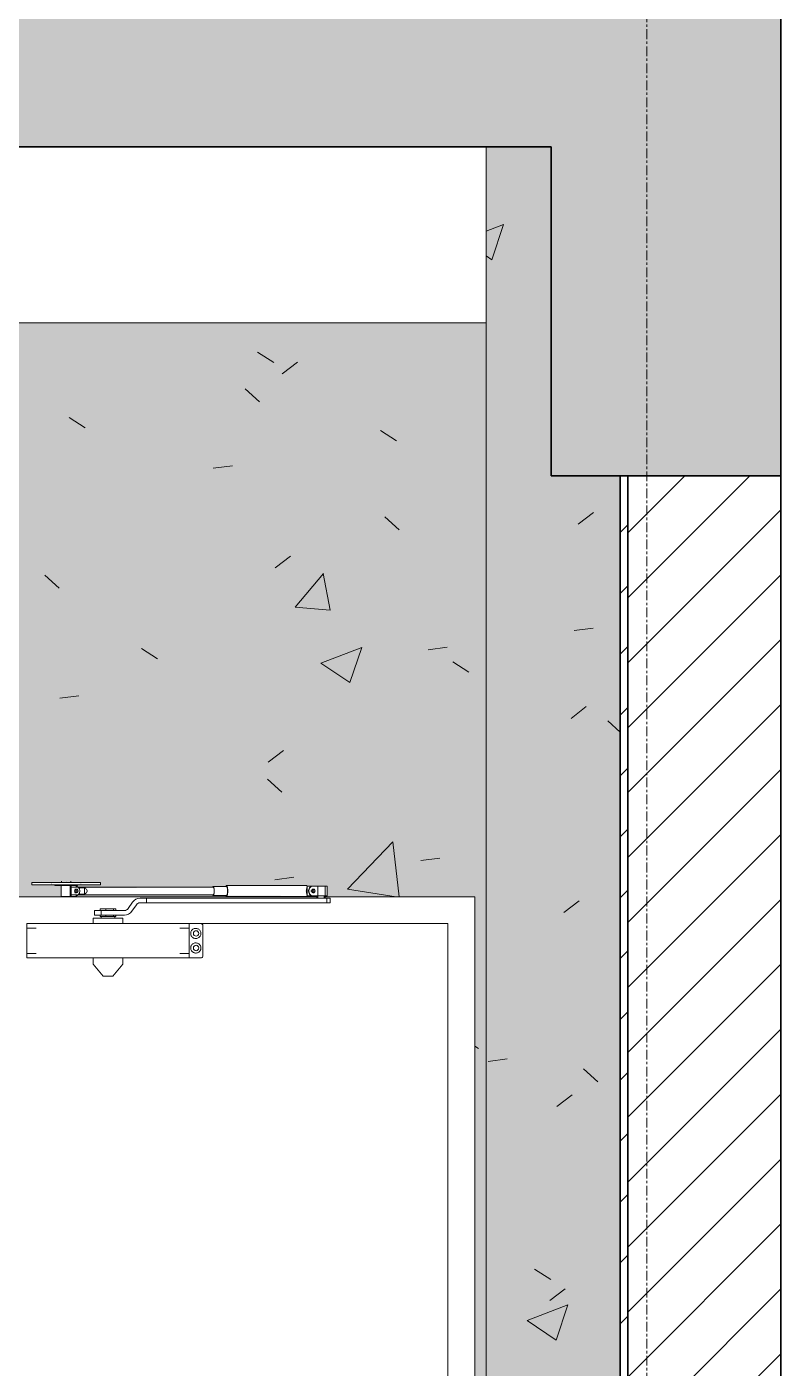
# Model space of a CAD drawing. Header units: millimetres. Extents: x 75584 to 159459, y -5075 to 34550.
# Drawn here: x 151533 to 152521, y 7184 to 8937 of the extents above; entities that cross this region are included whole.
import ezdxf

# ---------------------------------------------------------------- set-up
doc = ezdxf.new("R2010")
doc.units = ezdxf.units.MM
doc.linetypes.add('Grid Line', pattern=[22.225, 12.7, -3.175, 3.175, -3.175])
for name, color, linetype, lineweight in [('0-3', 10, 'Continuous', 5), ('A-DETL-GENF-2', 254, 'Continuous', 18), ('A-DETL-MEDM', 33, 'Continuous', 35), ('A-DOOR', 31, 'Continuous', 18), ('A-DOOR-FRAM-1', 31, 'Continuous', 18), ('A-WALL-2', 250, 'Continuous', 35), ('A-WALL-PATT-1', 111, 'Continuous', 18), ('I-WALL', 2, 'Continuous', 18), ('S-BEAM-2', 7, 'Continuous', 18), ('S-GRID-1', 1, 'Grid Line', 9)]:
    doc.layers.add(name, color=color, linetype=linetype, lineweight=lineweight)
pattern_1 = [(50, (149415.25, 15725), (546.553, -47.817), [57.15, -628.65]), (355, (149415.25, 15725), (-105.728, 573.17), [45.72, -502.92]), (100.451, (149460.8, 15721), (440.828, 525.35), [48.57, -534.27]), (46.184, (149415.25, 15877.4), (813.237, -126.13), [85.725, -942.975]), (96.636, (149483, 15866.9), (712.21, 742.28), [72.855, -801.405]), (351.184, (149415.25, 15877.4), (712.215, 742.276), [68.58, -754.38]), (21, (149491.45, 15839.3), (454.843, -306.796), [57.15, -628.65]), (326, (149491.45, 15839.3), (185.406, 552.564), [45.72, -502.92]), (71.451, (149529.35, 15813.73), (640.25, 245.764), [48.57, -534.27]), (37.5, (149415.25, 15725), (9.2664, 253.665), [25.146, -471.678, 25.146, -485.394, -504.825]), (37.5, (149415.25, 15725), (9.2664, 253.665), [-1007.364, 25.146, -479.679]), (7.5, (149415.25, 15725), (200.4594, 300.5414), [25.146, -265.938, 25.146, -460.248, -192.405]), (7.5, (149415.25, 15725), (200.4594, 300.5414), [-776.478, 25.146, -167.259]), (327.5, (149245.32, 15725), (406.773, -17.1864), [25.146, -165.354, 25.146, -569.214, -788.67]), (327.5, (149245.32, 15725), (406.773, -17.1864), [-784.86, 25.146, -763.524]), (317.5, (149169.12, 15725), (444.388, 76.28), [25.146, -222.504, 25.146, -369.57, -560.07]), (317.5, (149169.12, 15725), (444.388, 76.28), [-642.366, 25.146, -534.924])]

# ---------------------------------------------------------------- blocks, each defined once
blk = doc.blocks.new('NCV_TKTC_KET CAU_rvt-6-TKCS_THANG BỘ TB3 - MẶT CẮT')
at = {"layer": 'S-BEAM-2'}
blk.add_line((81587.6, 8550), (83342.6, 8550), dxfattribs=at)
blk = doc.blocks.new('FD_01 - FD_01-1200x2200mm-1787918-TKCS_THANG BỘ TB3 - MẶT CẮT')
at = {"layer": 'A-DOOR'}
for p, q in [((82748.7, 7818.5), (82748.7, 7815.5)), ((82748.7, 7818.5), (82749.2, 7818.5)), ((82749.2, 7818.5), (82768.4, 7818.5)), ((82768.4, 7818.5), (82768.7, 7818.5)), ((82768.8, 7818.5), (82774, 7818.5)), ((82774, 7818.5), (82775.1, 7818.5)), ((82775.1, 7818.5), (82791.6, 7818.5)), ((82787.7, 7820.3), (82787.7, 7818.5)), ((82791.6, 7818.5), (82795.9, 7818.5)), ((82793.7, 7820.3), (82793.7, 7820.3)), ((82793.7, 7820.3), (82793.7, 7820.3)), ((82795.9, 7818.5), (82812.4, 7818.5)), ((82799.7, 7818.5), (82799.7, 7820.3)), ((82812.4, 7818.5), (82813.5, 7818.5)), ((82813.5, 7818.5), (82818.7, 7818.5)), ((82818.8, 7818.5), (82819.1, 7818.5)), ((82819.1, 7818.5), (82838.3, 7818.5)), ((82838.3, 7818.5), (82838.7, 7818.5)), ((82838.7, 7815.5), (82838.7, 7818.5)), ((82748.7, 7815.5), (82749.2, 7815.5)), ((82749.2, 7815.5), (82768.4, 7815.5)), ((82768.4, 7815.5), (82768.7, 7815.5)), ((82768.8, 7815.5), (82774, 7815.5)), ((82774, 7815.5), (82775.1, 7815.5)), ((82775.1, 7815.5), (82791.6, 7815.5)), ((82778.7, 7815.5), (82778.7, 7814.5)), ((82780.7, 7814.5), (82778.7, 7814.5)), ((82778.7, 7814.5), (82780.7, 7814.5)), ((82787.5, 7814.5), (82780.7, 7814.5)), ((82787.2, 7814.5), (82787.2, 7800.5)), ((82787.3, 7814.5), (82787.5, 7814.5)), ((82787.5, 7814.5), (82799, 7814.5)), ((82788.7, 7815.5), (82788.7, 7814.5)), ((82791.6, 7815.5), (82795.9, 7815.5)), ((82795.9, 7815.5), (82812.4, 7815.5)), ((82798.7, 7814.5), (82798.7, 7815.5)), ((82799, 7814.5), (82804.7, 7814.5)), ((82799, 7814.5), (82799, 7800.5)), ((82985.7, 7812.5), (82799.3, 7812.5)), ((82799.3, 7802.5), (82985.7, 7802.5)), ((82800.2, 7800.5), (82800.2, 7814.5)), ((82806.7, 7814.5), (82804.7, 7814.5)), ((82808.7, 7814.5), (82806.7, 7814.5)), ((82806.7, 7814.5), (82808.7, 7814.5)), ((82808.7, 7814.5), (82808.7, 7815.5)), ((82810.9, 7811.5), (82817.8, 7811.5)), ((82817.8, 7803.5), (82810.9, 7803.5)), ((82812.4, 7815.5), (82813.5, 7815.5)), ((82813.5, 7815.5), (82818.7, 7815.5)), ((82817.8, 7803.5), (82817.8, 7811.5)), ((82818.8, 7815.5), (82819.1, 7815.5)), ((82819.1, 7815.5), (82838.3, 7815.5)), ((82838.3, 7815.5), (82838.7, 7815.5)), ((83003.1, 7813.5), (82985.7, 7813.5)), ((82985.7, 7801.5), (83003.1, 7801.5)), ((83107.8, 7814.5), (83003.1, 7814.5)), ((83108.6, 7814), (83115.5, 7814)), ((83108.6, 7814), (83108.6, 7801)), ((83108.6, 7801.4), (83108.6, 7813.6)), ((83108.6, 7813.6), (83108.6, 7801.4)), ((83115.5, 7801), (83108.6, 7801)), ((83115.5, 7814), (83122.6, 7814)), ((83122.6, 7801), (83115.5, 7801)), ((83121.2, 7801), (83121.2, 7798)), ((83122.4, 7801.2), (83122.4, 7798)), ((83122.6, 7814), (83134.7, 7814)), ((83122.6, 7814), (83122.6, 7801)), ((83134.7, 7801), (83122.6, 7801)), ((83131, 7798), (83131, 7801)), ((83132.2, 7798), (83132.2, 7814)), ((83134.7, 7801), (83134.7, 7814)), ((82787.5, 7800.5), (82787.2, 7800.5)), ((82799, 7800.5), (82787.5, 7800.5)), ((82804.7, 7800.5), (82799, 7800.5)), ((82838.3, 7784), (82845.7, 7784)), ((82838.3, 7784), (82838.3, 7782)), ((82845.7, 7784), (82855.7, 7784)), ((82845.7, 7784), (82845.7, 7782)), ((82855.7, 7784), (82858.4, 7784)), ((82855.7, 7784), (82855.7, 7782)), ((82858.4, 7782), (82858.4, 7784)), ((82880.5, 7792.9), (82874.7, 7784.6)), ((82879.6, 7781.1), (82885.4, 7789.4)), ((82890.3, 7798), (82890.3, 7798)), ((82898.7, 7798), (82890.3, 7798)), ((82890.3, 7792), (82898.7, 7792)), ((82898.7, 7792), (82898.7, 7798)), ((82898.7, 7798), (83134.2, 7798)), ((83134.2, 7792), (82898.7, 7792)), ((83003.1, 7800.5), (83107.8, 7800.5)), ((83134.2, 7798), (83138.7, 7798)), ((83134.2, 7798), (83134.2, 7792)), ((83138.7, 7792), (83134.2, 7792)), ((83138.7, 7792), (83138.7, 7798)), ((82828.8, 7772), (82828.8, 7765)), ((82828.8, 7772), (82829.5, 7772)), ((82829.5, 7772), (82867.9, 7772)), ((82830.9, 7782), (82830.9, 7776)), ((82830.9, 7782), (82839.4, 7782)), ((82839.4, 7776), (82830.9, 7776)), ((82838.3, 7776), (82838.3, 7774)), ((82842, 7774), (82838.3, 7774)), ((82869.8, 7782), (82839.4, 7782)), ((82839.4, 7782), (82839.4, 7776)), ((82839.4, 7776), (82869.8, 7776)), ((82839.4, 7774), (82839.4, 7772)), ((82845.7, 7774), (82842, 7774)), ((82845.7, 7776), (82845.7, 7774)), ((82850.7, 7774), (82845.7, 7774)), ((82855.7, 7774), (82850.7, 7774)), ((82855.7, 7776), (82855.7, 7774)), ((82857.1, 7774), (82855.7, 7774)), ((82857.1, 7774), (82856.2, 7774)), ((82856.2, 7774), (82857.1, 7774)), ((82858.4, 7774), (82857.1, 7774)), ((82857.4, 7772), (82857.4, 7774)), ((82858.4, 7774), (82858.4, 7776)), ((82867.9, 7765), (82867.9, 7772)), ((82954.4, 7765), (82742.4, 7765)), ((82742.4, 7765), (82742.4, 7764.7)), ((82742.4, 7764.7), (82742.4, 7756.1)), ((82754.4, 7759), (82742.4, 7759)), ((82742.4, 7756.1), (82742.4, 7754.3)), ((82742.4, 7754.3), (82742.4, 7730.7)), ((82954.4, 7759), (82942.4, 7759)), ((82954.4, 7764.7), (82954.4, 7765)), ((82954.4, 7756.1), (82954.4, 7764.7)), ((82954.4, 7754.3), (82954.4, 7756.1)), ((82954.4, 7730.7), (82954.4, 7754.3)), ((82954.5, 7765), (82957.1, 7765)), ((82957.1, 7765), (82969.4, 7765)), ((83292.6, 7765), (82969.4, 7765)), ((82972.4, 7762), (82972.4, 7723)), ((83292.6, 5600), (83292.6, 7765)), ((82742.4, 7730.7), (82742.4, 7728.9)), ((82954.4, 7728.9), (82954.4, 7730.7)), ((82742.4, 7728.9), (82742.4, 7720.3)), ((82742.4, 7726), (82754.4, 7726)), ((82742.4, 7720.3), (82742.4, 7720)), ((82742.4, 7720), (82954.4, 7720)), ((82828.9, 7720), (82828.9, 7712.4)), ((82867.9, 7712.4), (82867.9, 7720)), ((82942.4, 7726), (82954.4, 7726)), ((82954.4, 7720.3), (82954.4, 7728.9)), ((82954.4, 7720), (82954.4, 7720.3)), ((82957.1, 7720), (82954.5, 7720)), ((82969.4, 7720), (82957.1, 7720)), ((82829.1, 7711.7), (82842.1, 7696.3)), ((82848.4, 7696), (82848.4, 7696)), ((82848.4, 7696), (82848.4, 7696)), ((82854.6, 7696.3), (82867.6, 7711.7))]:
    blk.add_line(p, q, dxfattribs=at)
at = {"layer": 'A-DOOR', "flags": 128}
for points in [[(82817.8, 7811.5), (82818.8, 7811), (82819.6, 7810.4), (82820.2, 7809.7), (82820.7, 7809), (82821, 7808.3), (82821.1, 7807.5)], [(82821.1, 7807.5), (82821, 7806.7), (82820.7, 7806), (82820.2, 7805.3), (82819.6, 7804.6), (82818.8, 7804), (82817.8, 7803.5)], [(82972.4, 7762), (82972.3, 7762.7), (82972.1, 7763.3), (82971.7, 7763.9), (82971.2, 7764.3), (82970.7, 7764.7), (82970, 7764.9), (82969.4, 7765)], [(82969.4, 7720), (82970, 7720.1), (82970.7, 7720.3), (82971.2, 7720.7), (82971.7, 7721.1), (82972.1, 7721.7), (82972.3, 7722.3), (82972.4, 7723)], [(82829.1, 7711.7), (82829.1, 7711.7), (82829.1, 7711.8), (82829.1, 7711.8), (82829, 7711.8), (82829, 7711.9), (82829, 7711.9), (82829, 7712), (82829, 7712), (82828.9, 7712), (82828.9, 7712.1), (82828.9, 7712.1), (82828.9, 7712.2), (82828.9, 7712.2), (82828.9, 7712.3), (82828.9, 7712.3), (82828.9, 7712.3), (82828.9, 7712.4), (82828.9, 7712.4)], [(82842.8, 7696), (82842.8, 7696), (82842.7, 7696), (82842.7, 7696), (82842.7, 7696), (82842.6, 7696), (82842.6, 7696), (82842.5, 7696), (82842.5, 7696), (82842.5, 7696.1), (82842.4, 7696.1), (82842.4, 7696.1), (82842.4, 7696.1), (82842.3, 7696.1), (82842.3, 7696.1), (82842.3, 7696.2), (82842.3, 7696.2), (82842.2, 7696.2), (82842.2, 7696.2), (82842.2, 7696.3), (82842.1, 7696.3), (82842.1, 7696.3), (82842.1, 7696.3)], [(82848.4, 7696), (82848.2, 7696), (82847.9, 7696), (82847.7, 7696), (82847.5, 7696), (82847.3, 7696), (82847, 7696), (82846.8, 7696), (82846.6, 7696), (82846.4, 7696), (82846.2, 7696), (82846, 7696), (82845.8, 7696), (82845.6, 7696), (82845.4, 7696), (82845.2, 7696), (82845, 7696), (82844.9, 7696), (82844.7, 7696), (82844.5, 7696), (82844.4, 7696), (82844.2, 7696), (82844.1, 7696), (82843.9, 7696), (82843.8, 7696), (82843.7, 7696), (82843.6, 7696), (82843.5, 7696), (82843.4, 7696), (82843.3, 7696), (82843.2, 7696), (82843.1, 7696), (82843, 7696), (82843, 7696), (82842.9, 7696), (82842.9, 7696), (82842.8, 7696), (82842.8, 7696), (82842.8, 7696), (82842.8, 7696)], [(82842.8, 7696), (82842.8, 7696), (82842.8, 7696), (82842.8, 7696), (82842.9, 7696), (82842.9, 7696), (82843, 7696), (82843, 7696), (82843.1, 7696), (82843.2, 7696), (82843.2, 7696), (82843.3, 7696), (82843.4, 7696), (82843.5, 7696), (82843.7, 7696), (82843.8, 7696), (82843.9, 7696), (82844, 7696), (82844.2, 7696), (82844.3, 7696), (82844.5, 7696), (82844.7, 7696), (82844.8, 7696), (82845, 7696), (82845.2, 7696), (82845.4, 7696), (82845.6, 7696), (82845.7, 7696), (82845.9, 7696), (82846.1, 7696), (82846.4, 7696), (82846.6, 7696), (82846.8, 7696), (82847, 7696), (82847.2, 7696), (82847.4, 7696), (82847.6, 7696), (82847.9, 7696), (82848.1, 7696), (82848.3, 7696), (82848.4, 7696)], [(82848.4, 7696), (82848.6, 7696), (82848.8, 7696), (82849, 7696), (82849.3, 7696), (82849.5, 7696), (82849.7, 7696), (82849.9, 7696), (82850.1, 7696), (82850.3, 7696), (82850.5, 7696), (82850.7, 7696), (82850.9, 7696), (82851.1, 7696), (82851.3, 7696), (82851.5, 7696), (82851.7, 7696), (82851.9, 7696), (82852, 7696), (82852.2, 7696), (82852.4, 7696), (82852.5, 7696), (82852.7, 7696), (82852.8, 7696), (82852.9, 7696), (82853.1, 7696), (82853.2, 7696), (82853.3, 7696), (82853.4, 7696), (82853.5, 7696), (82853.6, 7696), (82853.6, 7696), (82853.7, 7696), (82853.8, 7696), (82853.8, 7696), (82853.9, 7696), (82853.9, 7696), (82853.9, 7696), (82853.9, 7696), (82853.9, 7696)], [(82853.9, 7696), (82853.9, 7696), (82853.9, 7696), (82853.9, 7696), (82853.9, 7696), (82853.8, 7696), (82853.8, 7696), (82853.7, 7696), (82853.7, 7696), (82853.6, 7696), (82853.5, 7696), (82853.4, 7696), (82853.3, 7696), (82853.2, 7696), (82853.1, 7696), (82853, 7696), (82852.8, 7696), (82852.7, 7696), (82852.6, 7696), (82852.4, 7696), (82852.3, 7696), (82852.1, 7696), (82851.9, 7696), (82851.8, 7696), (82851.6, 7696), (82851.4, 7696), (82851.2, 7696), (82851, 7696), (82850.8, 7696), (82850.6, 7696), (82850.4, 7696), (82850.2, 7696), (82850, 7696), (82849.8, 7696), (82849.5, 7696), (82849.3, 7696), (82849.1, 7696), (82848.9, 7696), (82848.7, 7696), (82848.4, 7696), (82848.4, 7696)], [(82854.6, 7696.3), (82854.6, 7696.3), (82854.6, 7696.3), (82854.6, 7696.2), (82854.5, 7696.2), (82854.5, 7696.2), (82854.5, 7696.2), (82854.5, 7696.2), (82854.4, 7696.1), (82854.4, 7696.1), (82854.4, 7696.1), (82854.3, 7696.1), (82854.3, 7696.1), (82854.3, 7696.1), (82854.2, 7696), (82854.2, 7696), (82854.2, 7696), (82854.1, 7696), (82854.1, 7696), (82854, 7696), (82854, 7696), (82854, 7696), (82853.9, 7696)], [(82867.9, 7712.4), (82867.9, 7712.4), (82867.9, 7712.3), (82867.9, 7712.3), (82867.9, 7712.2), (82867.9, 7712.2), (82867.8, 7712.1), (82867.8, 7712.1), (82867.8, 7712.1), (82867.8, 7712), (82867.8, 7712), (82867.8, 7711.9), (82867.7, 7711.9), (82867.7, 7711.9), (82867.7, 7711.8), (82867.7, 7711.8), (82867.7, 7711.7), (82867.6, 7711.7), (82867.6, 7711.7)]]:
    blk.add_lwpolyline(points, dxfattribs=at)
at = {"layer": 'A-DOOR'}
for centre, start, end in [((82963.4, 7752), 0, 180), ((82963.4, 7752), 180, 0), ((82963.4, 7733), 0, 180), ((82963.4, 7733), 180, 0)]:
    blk.add_arc(centre, 3.5, start, end, dxfattribs=at)
for centre, major_axis, ratio, start_param, end_param in [((82806.9, 7807.5), (0, 2.5), 0.965835, 4.712389, 7.853982), ((82806.9, 7807.5), (0, 2.5), 0.965835, 1.570796, 4.712389), ((82804.7, 7807.5), (0, 7), 0.965835, 4.712389, 6.283185), ((82804.7, 7807.5), (0, 7), 0.965835, 3.141593, 4.712389), ((82806.4, 7807.5), (0, 2.5), 0.965835, 0.261799, 0.523599), ((82806.4, 7807.5), (0, 2.5), 0.965835, 0.261799, 0.523599), ((82806.4, 7807.5), (0, 2.5), 0.965835, 2.617994, 2.879793), ((82806.4, 7807.5), (0, 2.5), 0.965835, 2.617994, 2.879793), ((82804.3, 7807.5), (0, 2.5), 0.965835, 4.712389, 5.759587), ((82804.3, 7807.5), (0, 2.5), 0.965835, 3.665191, 4.712389), ((82804.8, 7807.5), (0, 2.5), 0.965835, 4.712389, 5.759587), ((82804.8, 7807.5), (0, 2.5), 0.965835, 4.712389, 5.759587), ((82804.8, 7807.5), (0, 2.5), 0.965835, 3.665191, 4.712389), ((82804.8, 7807.5), (0, 2.5), 0.965835, 3.665191, 4.712389), ((82806.4, 7807.5), (0, 2.5), 0.965835, 4.712389, 6.283185), ((82806.4, 7807.5), (0, 2.5), 0.965835, 4.712389, 6.283185), ((82806.4, 7807.5), (0, 2.5), 0.965835, 3.141593, 4.712389), ((82806.4, 7807.5), (0, 2.5), 0.965835, 3.141593, 4.712389), ((82985.7, 7807.5), (0, 6), 0.259156, 4.712389, 6.806784), ((82985.7, 7807.5), (0, 6), 0.259156, 2.617994, 4.712389), ((82985.7, 7807.5), (0, 5), 0.259156, 4.712389, 6.283185), ((82985.7, 7807.5), (0, 5), 0.259156, 3.141593, 4.712389), ((83003.1, 7807.5), (0, 7), 0.259156, 4.712389, 6.806784), ((83003.1, 7807.5), (0, 7), 0.259156, 2.617994, 4.712389), ((83003.1, 7807.5), (0, 6), 0.259156, 4.712389, 6.283185), ((83003.1, 7807.5), (0, 6), 0.259156, 3.141593, 4.712389), ((83107.8, 7807.5), (0, 7), 0.259156, 5.776005, 6.283185), ((83107.8, 7807.5), (0, 7), 0.259156, 3.141593, 3.648773), ((83116.8, 7807.5), (0, 6.79), 0.965835, 0.291061, 1.570796), ((83116.8, 7807.5), (0, 6.79), 0.965835, 1.570796, 2.850532), ((83117.3, 7807.5), (0, 6.79), 0.965835, 0.291061, 1.570796), ((83117.3, 7807.5), (0, 6.79), 0.965835, 1.570796, 2.850532), ((83116.2, 7807.5), (0, 2.5), 0.965835, 1.308997, 1.570796), ((83116.1, 7807.5), (0, 2.5), 0.965835, 1.308997, 1.570796), ((83116.2, 7807.5), (0, 2.5), 0.965835, 1.570796, 1.832596), ((83116.1, 7807.5), (0, 2.5), 0.965835, 1.570796, 1.832596), ((83116.7, 7807.5), (0, 2.5), 0.965835, 4.712389, 7.853982), ((83116.7, 7807.5), (0, 2.5), 0.965835, 1.570796, 4.712389), ((83113.8, 7807.5), (0, 2.5), 0.965835, 4.712389, 5.759587), ((83113.8, 7807.5), (0, 2.5), 0.965835, 3.665191, 4.712389), ((83114.3, 7807.5), (0, 2.5), 0.965835, 4.712389, 5.759587), ((83114.4, 7807.5), (0, 2.5), 0.965835, 4.712389, 5.759587), ((83114.3, 7807.5), (0, 2.5), 0.965835, 3.665191, 4.712389), ((83114.4, 7807.5), (0, 2.5), 0.965835, 3.665191, 4.712389), ((83116.1, 7807.5), (0, 2.5), 0.965835, 4.712389, 6.283185), ((83116.1, 7807.5), (0, 2.5), 0.965835, 3.141593, 4.712389), ((83116.2, 7807.5), (0, 2.5), 0.965835, 4.712389, 6.283185), ((83116.2, 7807.5), (0, 2.5), 0.965835, 3.141593, 4.712389), ((82869.8, 7788), (0, 6), 1, 3.141593, 4.101524), ((82890.3, 7786), (0, 12), 1, 0, 0.959931), ((82890.3, 7786), (0, 6), 1, 0, 0.959931), ((82869.8, 7788), (0, 12), 1, 3.141593, 4.101524)]:
    blk.add_ellipse(centre, major_axis=major_axis, ratio=ratio, start_param=start_param, end_param=end_param, dxfattribs=at)
for points, knots in [([(83107.5, 7807.5), (83107.5, 7807.8), (83107.6, 7808.2), (83107.6, 7808.7), (83107.6, 7809), (83107.7, 7809.4), (83107.8, 7809.8), (83107.8, 7810), (83107.9, 7810.3), (83107.9, 7810.4), (83108, 7810.6), (83108, 7810.8), (83108.1, 7811.1), (83108.2, 7811.3), (83108.2, 7811.5), (83108.3, 7811.7), (83108.3, 7811.8), (83108.4, 7812), (83108.4, 7812.3), (83108.5, 7812.5), (83108.6, 7812.8), (83108.6, 7813.2), (83108.6, 7813.5), (83108.6, 7813.6)], [0, 0, 0, 0, 0.1, 0.15, 0.2, 0.25, 0.3, 0.35, 0.375, 0.4, 0.425, 0.45, 0.5, 0.55, 0.575, 0.6, 0.625, 0.65, 0.7, 0.75, 0.8, 0.9, 1, 1, 1, 1]), ([(83108.6, 7801.4), (83108.6, 7801.5), (83108.6, 7801.8), (83108.6, 7802.2), (83108.5, 7802.5), (83108.4, 7802.7), (83108.4, 7803), (83108.3, 7803.2), (83108.3, 7803.3), (83108.2, 7803.5), (83108.2, 7803.7), (83108.1, 7803.9), (83108, 7804.2), (83108, 7804.4), (83107.9, 7804.6), (83107.9, 7804.7), (83107.8, 7805), (83107.8, 7805.2), (83107.7, 7805.6), (83107.6, 7806), (83107.6, 7806.3), (83107.6, 7806.8), (83107.5, 7807.2), (83107.5, 7807.5)], [0, 0, 0, 0, 0.1, 0.2, 0.25, 0.3, 0.35, 0.375, 0.4, 0.425, 0.45, 0.5, 0.55, 0.575, 0.6, 0.625, 0.65, 0.7, 0.75, 0.8, 0.85, 0.9, 1, 1, 1, 1]), ([(82957.1, 7754.9), (82957.6, 7756), (82958.8, 7757.3), (82961, 7758.4), (82962.8, 7758.7), (82964.6, 7758.5), (82966.3, 7757.9), (82967.7, 7756.9), (82968.9, 7755.5), (82969.6, 7753.8), (82969.7, 7752.6), (82969.7, 7752)], [0, 0, 0, 0, 0.2, 0.3, 0.4, 0.5, 0.6, 0.7, 0.8, 0.9, 1, 1, 1, 1]), ([(82969.7, 7752), (82969.7, 7750.8), (82969.2, 7749), (82967.7, 7747.1), (82966.3, 7746.1), (82964.6, 7745.5), (82962.8, 7745.3), (82961, 7745.6), (82959.4, 7746.4), (82958, 7747.6), (82957.4, 7748.6), (82957.1, 7749.1)], [0, 0, 0, 0, 0.2, 0.3, 0.4, 0.5, 0.6, 0.7, 0.8, 0.9, 1, 1, 1, 1]), ([(82957.1, 7735.9), (82957.6, 7737), (82958.8, 7738.3), (82961, 7739.4), (82962.8, 7739.7), (82964.6, 7739.5), (82966.3, 7738.9), (82967.7, 7737.9), (82968.9, 7736.5), (82969.6, 7734.8), (82969.7, 7733.6), (82969.7, 7733)], [0, 0, 0, 0, 0.2, 0.3, 0.4, 0.5, 0.6, 0.7, 0.8, 0.9, 1, 1, 1, 1]), ([(82969.7, 7733), (82969.7, 7731.8), (82969.2, 7730), (82967.7, 7728.1), (82966.3, 7727.1), (82964.6, 7726.5), (82962.8, 7726.3), (82961, 7726.6), (82959.4, 7727.4), (82958, 7728.6), (82957.4, 7729.6), (82957.1, 7730.1)], [0, 0, 0, 0, 0.2, 0.3, 0.4, 0.5, 0.6, 0.7, 0.8, 0.9, 1, 1, 1, 1])]:
    blk.add_open_spline(points, degree=3, knots=knots, dxfattribs=at)
for points in [[(82956.4, 7752), (82956.4, 7752.5), (82956.5, 7753.5), (82956.9, 7754.4), (82957.1, 7754.9)], [(82957.1, 7749.1), (82956.9, 7749.6), (82956.5, 7750.5), (82956.4, 7751.5), (82956.4, 7752)], [(82956.4, 7733), (82956.4, 7733.5), (82956.5, 7734.5), (82956.9, 7735.4), (82957.1, 7735.9)], [(82957.1, 7730.1), (82956.9, 7730.6), (82956.5, 7731.5), (82956.4, 7732.5), (82956.4, 7733)]]:
    blk.add_open_spline(points, degree=3, dxfattribs=at)
at = {"layer": 'A-DOOR-FRAM-1'}
for p, q in [((82969.4, 7765), (83292.6, 7765)), ((83292.6, 7765), (83292.6, 5600))]:
    blk.add_line(p, q, dxfattribs=at)

msp = doc.modelspace()

# ---------------------------------------------------------------- hatches: boundary and pattern name
at = {"layer": 'A-DETL-GENF-2'}
h = msp.add_hatch(dxfattribs=at)
h.set_pattern_fill('FP_13', color=256, style=0, pattern_type=2)
h.set_pattern_definition([(50, (149415.25, 15725), (546.553, -47.817), [57.15, -628.65]), (355, (149415.25, 15725), (-105.728, 573.17), [45.72, -502.92]), (100.451, (149460.8, 15721), (440.828, 525.35), [48.57, -534.27]), (46.184, (149415.25, 15877.4), (813.237, -126.128), [85.725, -942.975]), (96.636, (149483, 15866.9), (712.207, 742.283), [72.855, -801.405]), (351.184, (149415.25, 15877.4), (712.215, 742.276), [68.58, -754.38]), (21, (149491.45, 15839.3), (454.843, -306.796), [57.15, -628.65]), (326, (149491.45, 15839.3), (185.406, 552.564), [45.72, -502.92]), (71.451, (149529.35, 15813.73), (640.251, 245.764), [48.57, -534.27]), (37.5, (149415.25, 15725), (9.2664, 253.665), [5.029, -491.795, 5.029, -505.511, -504.825]), (37.5, (149415.25, 15725), (9.2664, 253.665), [-1007.364, 5.029, -499.796]), (7.5, (149415.25, 15725), (200.4594, 300.5414), [5.029, -286.055, 5.029, -480.365, -192.405]), (7.5, (149415.25, 15725), (200.4594, 300.5414), [-776.478, 5.029, -187.376]), (327.5, (149245.32, 15725), (406.7728, -17.1864), [5.029, -185.471, 5.029, -589.331, -788.67]), (327.5, (149245.32, 15725), (406.7728, -17.1864), [-784.86, 5.029, -783.641]), (317.5, (149169.12, 15725), (444.388, 76.2803), [5.029, -242.621, 5.029, -389.687, -560.07]), (317.5, (149169.12, 15725), (444.388, 76.2803), [-642.366, 5.029, -555.041]), (45, (149415.25, 15725), (-188.5854, 188.5854), []), (45, (149415.25, 16010.75), (-188.5854, 188.5854), [])])
h.paths.add_polyline_path([(150035.1, -2350), (152947.4, -2350), (152947.4, -2050), (139712.7, -2050), (139712.7, -2350), (146538.7, -2350)])
h.paths.add_polyline_path([(145892.7, -1000), (146192.7, -1000), (146192.7, -400), (145892.7, -400)])
h.paths.add_polyline_path([(152517.7, 550), (152517.7, 1150), (149822.7, 1150), (149822.7, 750), (150022.7, 750), (150022.7, 980), (152217.7, 980), (152217.7, 550)])
h.paths.add_polyline_path([(140419.9, 650), (146092.7, 650), (146092.7, 850), (139712.7, 850), (139712.7, 650)])
h.paths.add_polyline_path([(145892.7, 3300), (146192.7, 3300), (146192.7, 3900), (145892.7, 3900), (145892.7, 3315.8)])
h.paths.add_polyline_path([(152217.7, 4950), (152517.7, 4950), (152517.7, 5550), (150082.7, 5550), (150082.7, 5150), (150282.7, 5150), (150282.7, 5380), (152217.7, 5380), (152217.7, 5138.2)])
h.paths.add_polyline_path([(146092.7, 5380), (146092.7, 5550), (145892.7, 5550), (145892.7, 5380)])
h.paths.add_polyline_path([(146192.7, 6700), (146192.7, 7300), (145892.7, 7300), (145892.7, 6700)])
h.paths.add_polyline_path([(152217.7, 8350), (152517.7, 8350), (152517.7, 8950), (150082.7, 8950), (150082.7, 8550), (150282.7, 8550), (150282.7, 8780), (152217.7, 8780)])
h.paths.add_polyline_path([(145892.7, 8780), (146092.7, 8780), (146092.7, 8950), (145892.7, 8950)])
h.paths.add_polyline_path([(145892.7, 10100), (146192.7, 10100), (146192.7, 10700), (145892.7, 10700), (145892.7, 10605.5)])
h.paths.add_polyline_path([(152220.4, 11750), (152517.7, 11750), (152517.7, 12350), (150082.7, 12350), (150082.7, 11950), (150282.7, 11950), (150282.7, 12180), (152217.7, 12180), (152217.7, 11750)])
h.paths.add_polyline_path([(145892.7, 12180), (146092.7, 12180), (146092.7, 12350), (145892.7, 12350)])
h.paths.add_polyline_path([(145892.7, 13500), (146192.7, 13500), (146192.7, 14100), (145892.7, 14100)])
h.paths.add_polyline_path([(152217.7, 15150), (152517.7, 15150), (152517.7, 15750), (150082.7, 15750), (150082.7, 15350), (150282.7, 15350), (150282.7, 15580), (152217.7, 15580), (152217.7, 15465.3)])
h.paths.add_polyline_path([(146092.7, 15580), (146092.7, 15750), (145892.7, 15750), (145892.7, 15580)])
h.paths.add_polyline_path([(145892.7, 16900), (146192.7, 16900), (146192.7, 17500), (145892.7, 17500)])
h.paths.add_polyline_path([(152517.7, 18550), (152517.7, 19150), (150082.7, 19150), (150082.7, 18750), (150282.7, 18750), (150282.7, 18980), (152217.7, 18980), (152217.7, 18550)])
h.paths.add_polyline_path([(145892.7, 18980), (146092.7, 18980), (146092.7, 19150), (145892.7, 19150), (145892.7, 19110.2)])
h.paths.add_polyline_path([(146192.7, 20300), (146192.7, 20900), (145892.7, 20900), (145892.7, 20300)])
h.paths.add_polyline_path([(152517.7, 21950), (152517.7, 22550), (150082.7, 22550), (150082.7, 22150), (150282.7, 22150), (150282.7, 22380), (152217.7, 22380), (152217.7, 21950)])
h.paths.add_polyline_path([(146092.7, 22380), (146092.7, 22550), (145892.7, 22550), (145892.7, 22380)])
h.paths.add_polyline_path([(146192.7, 23700), (146192.7, 24300), (145892.7, 24300), (145892.7, 23700)])
h.paths.add_polyline_path([(152217.7, 25350), (152517.7, 25350), (152517.7, 25950), (150082.7, 25950), (150082.7, 25550), (150282.7, 25550), (150282.7, 25780), (152217.7, 25780)])
h.paths.add_polyline_path([(146092.7, 25780), (146092.7, 25950), (145892.7, 25950), (145892.7, 25780)])
h.paths.add_polyline_path([(145892.7, 27020), (146192.7, 27020), (146192.7, 27620), (145892.7, 27620), (145892.7, 27614.9)])
h.paths.add_polyline_path([(152517.7, 28750), (152517.7, 29550), (150342.7, 29550), (150342.7, 29150), (150542.7, 29150), (150542.7, 29350), (152217.7, 29350), (152217.7, 28750)])
h.paths.add_polyline_path([(146032.7, 29350), (146242.7, 29350), (146242.7, 29550), (146092.7, 29550), (146092.7, 29650), (145892.7, 29650), (145892.7, 29350)])
h.paths.add_polyline_path([(152167.7, 32600), (152467.7, 32600), (152467.7, 33000), (153167.7, 33000), (153167.7, 33200), (145242.7, 33200), (145242.7, 33000), (146042.7, 33000), (146042.7, 32700), (146242.7, 32700), (146242.7, 33000), (152167.7, 33000)])
at = {"layer": 'A-WALL-PATT-1'}
h = msp.add_hatch(dxfattribs=at)
h.set_pattern_fill('FP_17', color=256, style=0, pattern_type=2)
h.set_pattern_definition(pattern_1)
h.paths.add_polyline_path([(150827.7, 5600), (150827.7, 7800), (151912.6, 7800.7), (151912, 7801), (151794.2, 7801.4), (151795.1, 7806), (151794.5, 7812.8), (151794.6, 7814.5), (151924.9, 7814), (151924.4, 7801), (151922.2, 7800.7), (151922.3, 7800), (152117.7, 7800), (152117.7, 5600), (152132.7, 5600), (152132.7, 8550), (150377.7, 8550), (150377.7, 5600)])
h.paths.add_polyline_path([(151577.7, 7800.5), (151577.4, 7800.5), (151577.4, 7814.5), (151570.9, 7814.5), (151570.9, 7815.5), (151565.3, 7815.5), (151565.3, 7818.5), (151602.5, 7818.5), (151602.5, 7815.5), (151596.9, 7815.5), (151596.1, 7814.5), (151597.7, 7813.8), (151601.4, 7811.8), (151611.1, 7811.5), (151776.6, 7811.8), (151777.2, 7807.5), (151776.3, 7802.7), (151775.9, 7802.5), (151600.1, 7803.1), (151597.5, 7801.1), (151594.3, 7800.5), (151578.2, 7800.5)])
h.paths.add_polyline_path([(151776.6, 7801.5), (151776.7, 7802.3), (151777.4, 7806.7), (151776.8, 7812.3), (151777.3, 7813.5), (151794.1, 7812.7), (151794.8, 7809.1), (151794.2, 7802.7), (151793.3, 7801.5), (151776.7, 7801.5)])
h.paths.add_polyline_path([(151598.5, 7804.1), (151597.3, 7806.2), (151597.3, 7806.8), (151598.6, 7807.8), (151598.3, 7808.7), (151597.3, 7809.1), (151597, 7810.1), (151595.6, 7810), (151595.7, 7805), (151596.6, 7805.1), (151598.4, 7804.2)])
h.paths.add_polyline_path([(151609.7, 7804.6), (151611.1, 7806.7), (151610.9, 7809), (151610.4, 7809.7), (151609.8, 7805)])
h.paths.add_polyline_path([(151905.6, 7805.1), (151906.9, 7808.1), (151905.5, 7809.8), (151904, 7808.3), (151903.9, 7807.5), (151904.8, 7805.6), (151905.6, 7805.1)])
h.paths.add_polyline_path([(151603.7, 7815.5), (151603.7, 7818.5), (151628.5, 7818.5), (151628.5, 7815.5), (151608, 7815.5)])
h.paths.add_polyline_path([(151559, 7815.5), (151539.3, 7815.5), (151539.3, 7818.5), (151564.2, 7818.5), (151564.2, 7815.5), (151559.5, 7815.5)])
h.paths.add_polyline_path([(151783.3, 8950), (152132.7, 8950), (152132.7, 9000), (150377.7, 9000), (150377.7, 8950), (150396.5, 8950)])
h = msp.add_hatch(dxfattribs=at)
h.set_pattern_fill('FP_22', color=256, style=0, pattern_type=2)
h.set_pattern_definition([(37.5, (149415.25, 15725), (-2.40047, 73.41204), [2.515, -55.397, 2.515, -62.255, -61.913]), (37.5, (149415.25, 15725), (-2.40047, 73.41204), [-122.682, 2.515, -59.398]), (7.5, (149415.25, 15725), (67.4282, 107.524), [2.515, -28.727, 2.515, -49.682, -20.003]), (7.5, (149415.25, 15725), (67.4282, 107.524), [-83.439, 2.515, -17.488]), (327.5, (149368.384, 15725), (118.6493, 0.21553), [2.515, -16.535, 2.515, -66.065, -89.535]), (327.5, (149368.384, 15725), (118.6493, 0.21553), [-87.63, 2.515, -87.02]), (317.5, (149368.38, 15725), (114.5339, 33.4393), [2.515, -7.01, 2.515, -42.443, -51.435]), (317.5, (149368.38, 15725), (114.5339, 33.4393), [-54.483, 2.515, -48.92])])
h.paths.add_polyline_path([(150827.7, 5600), (150827.7, 7800), (151912.6, 7800.7), (151912, 7801), (151794.2, 7801.4), (151795.1, 7806), (151794.5, 7812.8), (151794.6, 7814.5), (151924.9, 7814), (151924.4, 7801), (151922.2, 7800.7), (151922.3, 7800), (152117.7, 7800), (152117.7, 5600), (152132.7, 5600), (152132.7, 8550), (150377.7, 8550), (150377.7, 5600)])
h.paths.add_polyline_path([(151577.7, 7800.5), (151577.4, 7800.5), (151577.4, 7814.5), (151570.9, 7814.5), (151570.9, 7815.5), (151565.3, 7815.5), (151565.3, 7818.5), (151602.5, 7818.5), (151602.5, 7815.5), (151596.9, 7815.5), (151596.1, 7814.5), (151597.7, 7813.8), (151601.4, 7811.8), (151611.1, 7811.5), (151776.6, 7811.8), (151777.2, 7807.5), (151776.3, 7802.7), (151775.9, 7802.5), (151600.1, 7803.1), (151597.5, 7801.1), (151594.3, 7800.5), (151578.2, 7800.5)])
h.paths.add_polyline_path([(151776.6, 7801.5), (151776.7, 7802.3), (151777.4, 7806.7), (151776.8, 7812.3), (151777.3, 7813.5), (151794.1, 7812.7), (151794.8, 7809.1), (151794.2, 7802.7), (151793.3, 7801.5), (151776.7, 7801.5)])
h.paths.add_polyline_path([(151598.5, 7804.1), (151597.3, 7806.2), (151597.3, 7806.8), (151598.6, 7807.8), (151598.3, 7808.7), (151597.3, 7809.1), (151597, 7810.1), (151595.6, 7810), (151595.7, 7805), (151596.6, 7805.1), (151598.4, 7804.2)])
h.paths.add_polyline_path([(151609.7, 7804.6), (151611.1, 7806.7), (151610.9, 7809), (151610.4, 7809.7), (151609.8, 7805)])
h.paths.add_polyline_path([(151905.6, 7805.1), (151906.9, 7808.1), (151905.5, 7809.8), (151904, 7808.3), (151903.9, 7807.5), (151904.8, 7805.6), (151905.6, 7805.1)])
h.paths.add_polyline_path([(151603.7, 7815.5), (151603.7, 7818.5), (151628.5, 7818.5), (151628.5, 7815.5), (151608, 7815.5)])
h.paths.add_polyline_path([(151559, 7815.5), (151539.3, 7815.5), (151539.3, 7818.5), (151564.2, 7818.5), (151564.2, 7815.5), (151559.5, 7815.5)])
h.paths.add_polyline_path([(151783.3, 8950), (152132.7, 8950), (152132.7, 9000), (150377.7, 9000), (150377.7, 8950), (150396.5, 8950)])
h = msp.add_hatch(dxfattribs=at)
h.set_pattern_fill('FP_17', color=256, style=0, pattern_type=2)
h.set_pattern_definition(pattern_1)
h.paths.add_polyline_path([(152220.4, 5600), (152307.7, 5600), (152307.7, 8350), (152217.7, 8350), (152217.7, 8780), (152132.7, 8780), (152132.7, 5600)])
h.paths.add_polyline_path([(152132.7, 8950), (152307.7, 8950), (152307.7, 9000), (152132.7, 9000)])
h = msp.add_hatch(dxfattribs=at)
h.set_pattern_fill('FP_18', color=256, style=0, pattern_type=2)
h.set_pattern_definition([(37.5, (149415.25, 15725), (-2.40047, 73.41204), [2.515, -55.397, 2.515, -62.255, -61.912]), (37.5, (149415.25, 15725), (-2.40047, 73.41204), [-122.682, 2.515, -59.398]), (7.5, (149415.25, 15725), (67.4282, 107.524), [2.515, -28.727, 2.515, -49.682, -20.002]), (7.5, (149415.25, 15725), (67.4282, 107.524), [-83.439, 2.515, -17.488]), (327.5, (149368.384, 15725), (118.6493, 0.21553), [2.515, -16.535, 2.515, -66.065, -89.535]), (327.5, (149368.384, 15725), (118.6493, 0.21553), [-87.63, 2.515, -87.02]), (317.5, (149368.38, 15725), (114.5339, 33.4393), [2.515, -7.01, 2.515, -42.443, -51.435]), (317.5, (149368.38, 15725), (114.5339, 33.4393), [-54.483, 2.515, -48.92])])
h.paths.add_polyline_path([(152220.4, 5600), (152307.7, 5600), (152307.7, 8350), (152217.7, 8350), (152217.7, 8780), (152132.7, 8780), (152132.7, 5600)])
h.paths.add_polyline_path([(152132.7, 8950), (152307.7, 8950), (152307.7, 9000), (152132.7, 9000)])
h = msp.add_hatch(dxfattribs=at)
h.set_pattern_fill('FP_16', color=256, style=0, pattern_type=2)
h.set_pattern_definition([(45, (149415.247, 15725), (-39.77476, 39.77476), [])])
h.paths.add_polyline_path([(152307.7, 5600), (152317.7, 5600), (152317.7, 8350), (152307.7, 8350), (152307.7, 5745.7)])
h.paths.add_polyline_path([(152307.7, 8950), (152317.7, 8950), (152317.7, 9000), (152307.7, 9000)])
h = msp.add_hatch(dxfattribs=at)
h.set_pattern_fill('FP_11', color=256, style=0, pattern_type=2)
h.set_pattern_definition([(45, (149415.25, 15725), (-42.4264, 42.4264), [])])
h.paths.add_polyline_path([(152317.7, 5550), (152517.7, 5550), (152517.7, 8350), (152317.7, 8350), (152317.7, 5745.7)])

# ---------------------------------------------------------------- linework, layer by layer
at = {"layer": 'A-DETL-MEDM'}
for p, q in [((152517.7, 8350), (152517.7, 8950)), ((150282.7, 8780), (152217.7, 8780)), ((152217.7, 8780), (152217.7, 8350)), ((152217.7, 8350), (152517.7, 8350))]:
    msp.add_line(p, q, dxfattribs=at)
at = {"layer": 'A-WALL-2'}
for p, q in [((152307.7, 8350), (152307.7, 5600)), ((152317.7, 5550), (152317.7, 8350)), ((152517.7, 5550), (152517.7, 8350))]:
    msp.add_line(p, q, dxfattribs=at)
at = {"layer": 'I-WALL'}
for p, q in [((152132.7, 8780), (152132.7, 5550)), ((150827.7, 7800), (151912.6, 7800)), ((151922.2, 7800), (152117.7, 7800)), ((152117.7, 7800), (152117.7, 5600))]:
    msp.add_line(p, q, dxfattribs=at)
at = {"layer": 'S-GRID-1'}
msp.add_line((152342.7, -2525), (152342.7, 32410.9), dxfattribs=at)

# ---------------------------------------------------------------- block references
at = {"layer": '0-3'}
msp.add_blockref('NCV_TKTC_KET CAU_rvt-6-TKCS_THANG BỘ TB3 - MẶT CẮT', (68790.2, 0), dxfattribs=at)
at = {"layer": 'A-DOOR'}
msp.add_blockref('FD_01 - FD_01-1200x2200mm-1787918-TKCS_THANG BỘ TB3 - MẶT CẮT', (68790.2, 0), dxfattribs=at)

doc.saveas('drawing.dxf')
